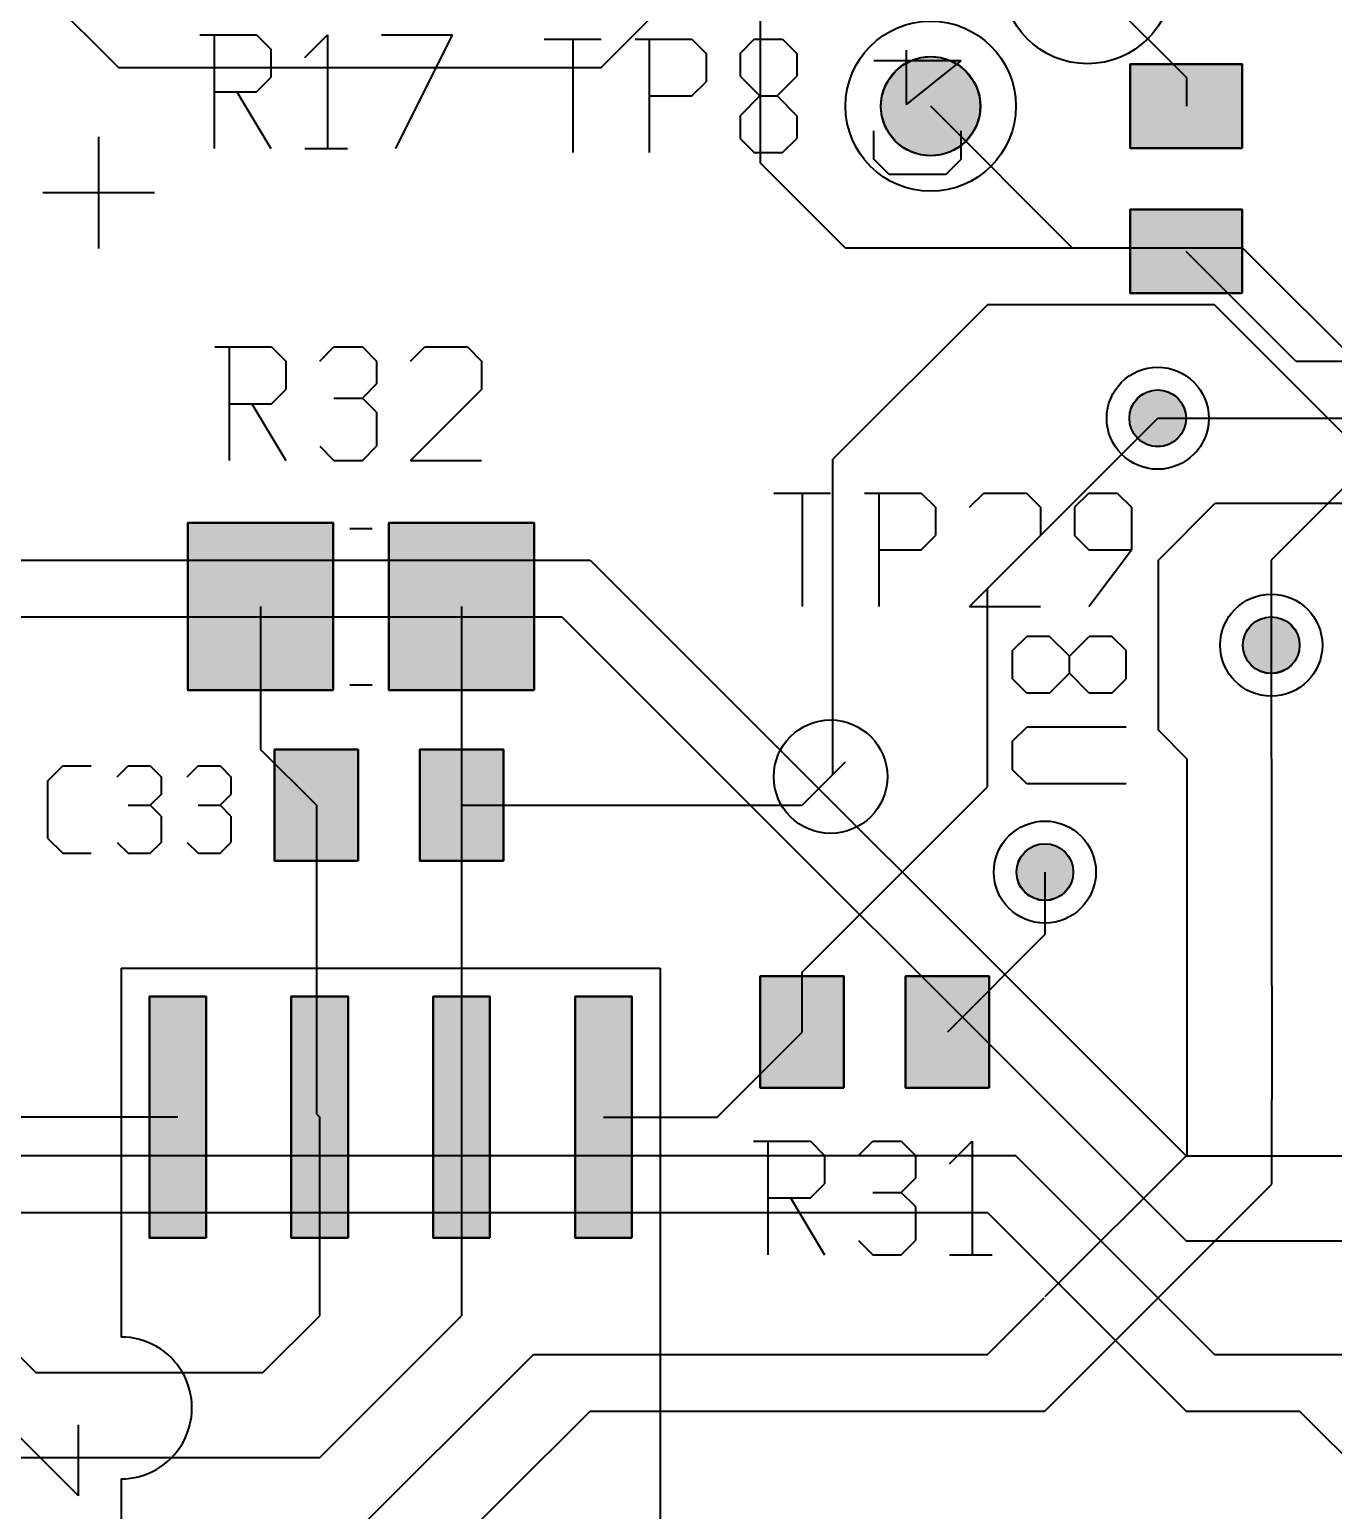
# Model space of a CAD drawing. Header units: millimetres. Extents: x 3 to 131, y 2 to 65.
# Drawn here: x 75.92 to 87.59, y 17.53 to 30.78 of the extents above; entities that cross this region are included whole.
import ezdxf

# ---------------------------------------------------------------- set-up
doc = ezdxf.new("R2010")
doc.units = ezdxf.units.MM
for name, color, linetype in [('bottom_copper', 7, 'Continuous'), ('bottom_silk', 7, 'Continuous'), ('drill_plated', 7, 'Continuous'), ('top_copper', 7, 'Continuous'), ('top_silk', 7, 'Continuous')]:
    doc.layers.add(name, color=color, linetype=linetype)

msp = doc.modelspace()

# ---------------------------------------------------------------- hatches: boundary and pattern name
at = {"layer": 'bottom_copper', "lineweight": 40}
for points in [[(84.422, 30.012), (84.396, 29.928), (84.355, 29.852), (84.3, 29.784), (84.233, 29.729), (84.156, 29.688), (84.073, 29.663), (83.986, 29.654), (83.899, 29.663), (83.816, 29.688), (83.739, 29.729), (83.671, 29.784), (83.616, 29.852), (83.575, 29.928), (83.55, 30.012), (83.541, 30.099), (83.55, 30.185), (83.575, 30.269), (83.616, 30.345), (83.671, 30.413), (83.739, 30.468), (83.816, 30.509), (83.899, 30.534), (83.986, 30.543), (84.073, 30.534), (84.156, 30.509), (84.233, 30.468), (84.3, 30.413), (84.355, 30.345), (84.396, 30.269), (84.422, 30.185), (84.43, 30.099), (84.422, 30.012)], [(86.772, 29.724), (85.772, 29.724), (85.772, 30.474), (86.772, 30.474), (86.772, 29.724)], [(86.772, 28.424), (85.772, 28.424), (85.772, 29.174), (86.772, 29.174), (86.772, 28.424)], [(86.267, 27.255), (86.252, 27.207), (86.229, 27.163), (86.197, 27.125), (86.159, 27.093), (86.115, 27.07), (86.067, 27.055), (86.018, 27.05), (85.968, 27.055), (85.921, 27.07), (85.877, 27.093), (85.838, 27.125), (85.807, 27.163), (85.783, 27.207), (85.769, 27.255), (85.764, 27.305), (85.769, 27.354), (85.783, 27.402), (85.807, 27.446), (85.838, 27.484), (85.877, 27.516), (85.921, 27.539), (85.968, 27.554), (86.018, 27.558), (86.067, 27.554), (86.115, 27.539), (86.159, 27.516), (86.197, 27.484), (86.229, 27.446), (86.252, 27.402), (86.267, 27.354), (86.272, 27.305), (86.267, 27.255)], [(87.283, 25.223), (87.268, 25.175), (87.245, 25.131), (87.213, 25.093), (87.175, 25.061), (87.131, 25.038), (87.083, 25.023), (87.034, 25.018), (86.984, 25.023), (86.937, 25.038), (86.893, 25.061), (86.854, 25.093), (86.823, 25.131), (86.799, 25.175), (86.785, 25.223), (86.78, 25.273), (86.785, 25.322), (86.799, 25.37), (86.823, 25.414), (86.854, 25.452), (86.893, 25.484), (86.937, 25.507), (86.984, 25.522), (87.034, 25.526), (87.083, 25.522), (87.131, 25.507), (87.175, 25.484), (87.213, 25.452), (87.245, 25.414), (87.268, 25.37), (87.283, 25.322), (87.288, 25.273), (87.283, 25.223)], [(85.257, 23.191), (85.243, 23.143), (85.219, 23.099), (85.188, 23.061), (85.149, 23.029), (85.105, 23.006), (85.057, 22.991), (85.008, 22.986), (84.958, 22.991), (84.911, 23.006), (84.867, 23.029), (84.828, 23.061), (84.797, 23.099), (84.773, 23.143), (84.759, 23.191), (84.754, 23.241), (84.759, 23.29), (84.773, 23.338), (84.797, 23.382), (84.828, 23.42), (84.867, 23.452), (84.911, 23.475), (84.958, 23.49), (85.008, 23.494), (85.057, 23.49), (85.105, 23.475), (85.149, 23.452), (85.188, 23.42), (85.219, 23.382), (85.243, 23.338), (85.257, 23.29), (85.262, 23.241), (85.257, 23.191)]]:
    msp.add_hatch(color=7, dxfattribs=at).paths.add_polyline_path(points, flags=0)
at = {"layer": 'drill_plated', "lineweight": 40}
for points in [[(84.422, 30.012), (84.396, 29.928), (84.355, 29.852), (84.3, 29.784), (84.233, 29.729), (84.156, 29.688), (84.073, 29.663), (83.986, 29.654), (83.899, 29.663), (83.816, 29.688), (83.739, 29.729), (83.671, 29.784), (83.616, 29.852), (83.575, 29.928), (83.55, 30.012), (83.541, 30.099), (83.55, 30.185), (83.575, 30.269), (83.616, 30.345), (83.671, 30.413), (83.739, 30.468), (83.816, 30.509), (83.899, 30.534), (83.986, 30.543), (84.073, 30.534), (84.156, 30.509), (84.233, 30.468), (84.3, 30.413), (84.355, 30.345), (84.396, 30.269), (84.422, 30.185), (84.43, 30.099), (84.422, 30.012)], [(86.267, 27.255), (86.252, 27.207), (86.229, 27.163), (86.197, 27.125), (86.159, 27.093), (86.115, 27.07), (86.067, 27.055), (86.018, 27.05), (85.968, 27.055), (85.921, 27.07), (85.877, 27.093), (85.838, 27.125), (85.807, 27.163), (85.783, 27.207), (85.769, 27.255), (85.764, 27.305), (85.769, 27.354), (85.783, 27.402), (85.807, 27.446), (85.838, 27.484), (85.877, 27.516), (85.921, 27.539), (85.968, 27.554), (86.018, 27.558), (86.067, 27.554), (86.115, 27.539), (86.159, 27.516), (86.197, 27.484), (86.229, 27.446), (86.252, 27.402), (86.267, 27.354), (86.272, 27.305), (86.267, 27.255)], [(87.283, 25.223), (87.268, 25.175), (87.245, 25.131), (87.213, 25.093), (87.175, 25.061), (87.131, 25.038), (87.083, 25.023), (87.034, 25.018), (86.984, 25.023), (86.937, 25.038), (86.893, 25.061), (86.854, 25.093), (86.823, 25.131), (86.799, 25.175), (86.785, 25.223), (86.78, 25.273), (86.785, 25.322), (86.799, 25.37), (86.823, 25.414), (86.854, 25.452), (86.893, 25.484), (86.937, 25.507), (86.984, 25.522), (87.034, 25.526), (87.083, 25.522), (87.131, 25.507), (87.175, 25.484), (87.213, 25.452), (87.245, 25.414), (87.268, 25.37), (87.283, 25.322), (87.288, 25.273), (87.283, 25.223)], [(85.257, 23.191), (85.243, 23.143), (85.219, 23.099), (85.188, 23.061), (85.149, 23.029), (85.105, 23.006), (85.057, 22.991), (85.008, 22.986), (84.958, 22.991), (84.911, 23.006), (84.867, 23.029), (84.828, 23.061), (84.797, 23.099), (84.773, 23.143), (84.759, 23.191), (84.754, 23.241), (84.759, 23.29), (84.773, 23.338), (84.797, 23.382), (84.828, 23.42), (84.867, 23.452), (84.911, 23.475), (84.958, 23.49), (85.008, 23.494), (85.057, 23.49), (85.105, 23.475), (85.149, 23.452), (85.188, 23.42), (85.219, 23.382), (85.243, 23.338), (85.257, 23.29), (85.262, 23.241), (85.257, 23.191)]]:
    msp.add_hatch(color=7, dxfattribs=at).paths.add_polyline_path(points, flags=0)
at = {"layer": 'top_copper', "lineweight": 40}
for points in [[(84.422, 30.012), (84.396, 29.928), (84.355, 29.852), (84.3, 29.784), (84.233, 29.729), (84.156, 29.688), (84.073, 29.663), (83.986, 29.654), (83.899, 29.663), (83.816, 29.688), (83.739, 29.729), (83.671, 29.784), (83.616, 29.852), (83.575, 29.928), (83.55, 30.012), (83.541, 30.099), (83.55, 30.185), (83.575, 30.269), (83.616, 30.345), (83.671, 30.413), (83.739, 30.468), (83.816, 30.509), (83.899, 30.534), (83.986, 30.543), (84.073, 30.534), (84.156, 30.509), (84.233, 30.468), (84.3, 30.413), (84.355, 30.345), (84.396, 30.269), (84.422, 30.185), (84.43, 30.099), (84.422, 30.012)], [(86.267, 27.255), (86.252, 27.207), (86.229, 27.163), (86.197, 27.125), (86.159, 27.093), (86.115, 27.07), (86.067, 27.055), (86.018, 27.05), (85.968, 27.055), (85.921, 27.07), (85.877, 27.093), (85.838, 27.125), (85.807, 27.163), (85.783, 27.207), (85.769, 27.255), (85.764, 27.305), (85.769, 27.354), (85.783, 27.402), (85.807, 27.446), (85.838, 27.484), (85.877, 27.516), (85.921, 27.539), (85.968, 27.554), (86.018, 27.558), (86.067, 27.554), (86.115, 27.539), (86.159, 27.516), (86.197, 27.484), (86.229, 27.446), (86.252, 27.402), (86.267, 27.354), (86.272, 27.305), (86.267, 27.255)], [(78.638, 24.869), (77.338, 24.869), (77.338, 26.368), (78.638, 26.368), (78.638, 24.869)], [(80.438, 24.869), (79.138, 24.869), (79.138, 26.368), (80.438, 26.368), (80.438, 24.869)], [(87.283, 25.223), (87.268, 25.175), (87.245, 25.131), (87.213, 25.093), (87.175, 25.061), (87.131, 25.038), (87.083, 25.023), (87.034, 25.018), (86.984, 25.023), (86.937, 25.038), (86.893, 25.061), (86.854, 25.093), (86.823, 25.131), (86.799, 25.175), (86.785, 25.223), (86.78, 25.273), (86.785, 25.322), (86.799, 25.37), (86.823, 25.414), (86.854, 25.452), (86.893, 25.484), (86.937, 25.507), (86.984, 25.522), (87.034, 25.526), (87.083, 25.522), (87.131, 25.507), (87.175, 25.484), (87.213, 25.452), (87.245, 25.414), (87.268, 25.37), (87.283, 25.322), (87.288, 25.273), (87.283, 25.223)], [(78.862, 23.341), (78.113, 23.341), (78.113, 24.34), (78.862, 24.34), (78.862, 23.341)], [(80.162, 23.341), (79.413, 23.341), (79.413, 24.34), (80.162, 24.34), (80.162, 23.341)], [(85.257, 23.191), (85.243, 23.143), (85.219, 23.099), (85.188, 23.061), (85.149, 23.029), (85.105, 23.006), (85.057, 22.991), (85.008, 22.986), (84.958, 22.991), (84.911, 23.006), (84.867, 23.029), (84.828, 23.061), (84.797, 23.099), (84.773, 23.143), (84.759, 23.191), (84.754, 23.241), (84.759, 23.29), (84.773, 23.338), (84.797, 23.382), (84.828, 23.42), (84.867, 23.452), (84.911, 23.475), (84.958, 23.49), (85.008, 23.494), (85.057, 23.49), (85.105, 23.475), (85.149, 23.452), (85.188, 23.42), (85.219, 23.382), (85.243, 23.338), (85.257, 23.29), (85.262, 23.241), (85.257, 23.191)], [(83.21, 21.309), (82.461, 21.309), (82.461, 22.308), (83.21, 22.308), (83.21, 21.309)], [(84.51, 21.309), (83.761, 21.309), (83.761, 22.308), (84.51, 22.308), (84.51, 21.309)], [(77.502, 19.967), (76.994, 19.967), (76.994, 22.126), (77.502, 22.126), (77.502, 19.967)], [(78.772, 19.967), (78.264, 19.967), (78.264, 22.126), (78.772, 22.126), (78.772, 19.967)], [(80.042, 19.967), (79.534, 19.967), (79.534, 22.126), (80.042, 22.126), (80.042, 19.967)], [(81.312, 19.967), (80.804, 19.967), (80.804, 22.126), (81.312, 22.126), (81.312, 19.967)]]:
    msp.add_hatch(color=7, dxfattribs=at).paths.add_polyline_path(points, flags=0)

# ---------------------------------------------------------------- linework, layer by layer
at = {"layer": 'bottom_copper', "color": 7, "lineweight": 40}
for p, q in [((86.278, 30.352), (85.389, 31.241)), ((85.772, 30.474), (85.772, 29.724)), ((86.772, 30.474), (85.772, 30.474)), ((86.772, 29.724), (86.772, 30.474)), ((86.278, 30.099), (86.278, 30.352)), ((85.256, 28.828), (83.986, 30.099)), ((85.772, 29.724), (86.772, 29.724)), ((85.772, 29.174), (85.772, 28.424)), ((86.772, 29.174), (85.772, 29.174)), ((86.772, 28.424), (86.772, 29.174)), ((86.242, 28.828), (85.256, 28.828)), ((87.258, 27.812), (86.272, 28.799)), ((85.772, 28.424), (86.772, 28.424)), ((90.336, 27.812), (87.258, 27.812)), ((86.018, 27.305), (96.178, 27.305)), ((87.796, 26.797), (87.034, 26.035)), ((62.396, 26.035), (80.938, 26.035)), ((80.938, 26.035), (86.272, 20.701)), ((87.034, 26.035), (87.034, 25.273)), ((63.158, 25.526), (80.684, 25.526)), ((80.684, 25.526), (86.272, 19.939)), ((84.748, 20.701), (68.492, 20.701)), ((86.526, 18.922), (84.748, 20.701)), ((86.272, 20.701), (90.082, 20.701)), ((68.746, 20.192), (84.494, 20.192)), ((84.494, 20.192), (86.272, 18.415)), ((86.272, 19.939), (91.352, 19.939)), ((86.526, 18.922), (88.304, 18.922)), ((86.272, 18.415), (87.288, 18.415)), ((87.288, 18.415), (88.05, 17.652))]:
    msp.add_line(p, q, dxfattribs=at)
for points in [[(84.422, 30.012), (84.396, 29.928), (84.355, 29.852), (84.3, 29.784), (84.233, 29.729), (84.156, 29.688), (84.073, 29.663), (83.986, 29.654), (83.899, 29.663), (83.816, 29.688), (83.739, 29.729), (83.671, 29.784), (83.616, 29.852), (83.575, 29.928), (83.55, 30.012), (83.541, 30.099), (83.55, 30.185), (83.575, 30.269), (83.616, 30.345), (83.671, 30.413), (83.739, 30.468), (83.816, 30.509), (83.899, 30.534), (83.986, 30.543), (84.073, 30.534), (84.156, 30.509), (84.233, 30.468), (84.3, 30.413), (84.355, 30.345), (84.396, 30.269), (84.422, 30.185), (84.43, 30.099), (84.422, 30.012)], [(86.772, 29.724), (85.772, 29.724), (85.772, 30.474), (86.772, 30.474), (86.772, 29.724)], [(86.772, 28.424), (85.772, 28.424), (85.772, 29.174), (86.772, 29.174), (86.772, 28.424)], [(86.267, 27.255), (86.252, 27.207), (86.229, 27.163), (86.197, 27.125), (86.159, 27.093), (86.115, 27.07), (86.067, 27.055), (86.018, 27.05), (85.968, 27.055), (85.921, 27.07), (85.877, 27.093), (85.838, 27.125), (85.807, 27.163), (85.783, 27.207), (85.769, 27.255), (85.764, 27.305), (85.769, 27.354), (85.783, 27.402), (85.807, 27.446), (85.838, 27.484), (85.877, 27.516), (85.921, 27.539), (85.968, 27.554), (86.018, 27.558), (86.067, 27.554), (86.115, 27.539), (86.159, 27.516), (86.197, 27.484), (86.229, 27.446), (86.252, 27.402), (86.267, 27.354), (86.272, 27.305), (86.267, 27.255)], [(87.283, 25.223), (87.268, 25.175), (87.245, 25.131), (87.213, 25.093), (87.175, 25.061), (87.131, 25.038), (87.083, 25.023), (87.034, 25.018), (86.984, 25.023), (86.937, 25.038), (86.893, 25.061), (86.854, 25.093), (86.823, 25.131), (86.799, 25.175), (86.785, 25.223), (86.78, 25.273), (86.785, 25.322), (86.799, 25.37), (86.823, 25.414), (86.854, 25.452), (86.893, 25.484), (86.937, 25.507), (86.984, 25.522), (87.034, 25.526), (87.083, 25.522), (87.131, 25.507), (87.175, 25.484), (87.213, 25.452), (87.245, 25.414), (87.268, 25.37), (87.283, 25.322), (87.288, 25.273), (87.283, 25.223)], [(85.257, 23.191), (85.243, 23.143), (85.219, 23.099), (85.188, 23.061), (85.149, 23.029), (85.105, 23.006), (85.057, 22.991), (85.008, 22.986), (84.958, 22.991), (84.911, 23.006), (84.867, 23.029), (84.828, 23.061), (84.797, 23.099), (84.773, 23.143), (84.759, 23.191), (84.754, 23.241), (84.759, 23.29), (84.773, 23.338), (84.797, 23.382), (84.828, 23.42), (84.867, 23.452), (84.911, 23.475), (84.958, 23.49), (85.008, 23.494), (85.057, 23.49), (85.105, 23.475), (85.149, 23.452), (85.188, 23.42), (85.219, 23.382), (85.243, 23.338), (85.257, 23.29), (85.262, 23.241), (85.257, 23.191)]]:
    msp.add_lwpolyline(points, close=True, dxfattribs=at)
for centre, major_axis in [((85.389, 31.241), (0.762, 0)), ((83.986, 30.099), (0.762, 0)), ((83.986, 30.099), (0.445, 0)), ((86.018, 27.305), (0.457, 0)), ((86.018, 27.305), (0.254, 0)), ((87.034, 25.273), (0.457, 0)), ((87.034, 25.273), (0.254, 0)), ((85.008, 23.241), (0.457, 0)), ((85.008, 23.241), (0.254, 0))]:
    msp.add_ellipse(centre, major_axis=major_axis, ratio=1, dxfattribs=at)
at = {"layer": 'bottom_silk', "color": 7, "lineweight": 40}
for p, q in [((84.26, 30.504), (83.478, 30.504)), ((83.771, 30.113), (83.771, 30.602)), ((83.771, 30.113), (84.26, 30.504)), ((83.478, 29.624), (83.478, 29.878)), ((84.26, 29.624), (84.26, 29.878)), ((83.615, 29.487), (83.478, 29.624)), ((84.123, 29.487), (84.26, 29.624)), ((84.123, 29.487), (83.615, 29.487)), ((84.719, 25.225), (84.846, 25.352)), ((85.049, 25.352), (84.846, 25.352)), ((85.227, 25.174), (85.049, 25.352)), ((85.227, 25.174), (85.405, 25.352)), ((85.608, 25.352), (85.405, 25.352)), ((85.735, 25.225), (85.608, 25.352)), ((84.719, 24.971), (84.719, 25.225)), ((85.735, 24.971), (85.735, 25.225)), ((85.227, 25.022), (85.227, 25.174)), ((84.846, 24.844), (84.719, 24.971)), ((85.049, 24.844), (85.227, 25.022)), ((85.405, 24.844), (85.227, 25.022)), ((85.608, 24.844), (85.735, 24.971)), ((85.049, 24.844), (84.846, 24.844)), ((85.608, 24.844), (85.405, 24.844)), ((84.719, 24.412), (84.846, 24.539)), ((85.735, 24.539), (84.846, 24.539)), ((84.719, 24.158), (84.719, 24.412)), ((84.846, 24.031), (84.719, 24.158)), ((85.735, 24.031), (84.846, 24.031))]:
    msp.add_line(p, q, dxfattribs=at)
at = {"layer": 'drill_plated', "color": 7, "lineweight": 40}
for points in [[(84.422, 30.012), (84.396, 29.928), (84.355, 29.852), (84.3, 29.784), (84.233, 29.729), (84.156, 29.688), (84.073, 29.663), (83.986, 29.654), (83.899, 29.663), (83.816, 29.688), (83.739, 29.729), (83.671, 29.784), (83.616, 29.852), (83.575, 29.928), (83.55, 30.012), (83.541, 30.099), (83.55, 30.185), (83.575, 30.269), (83.616, 30.345), (83.671, 30.413), (83.739, 30.468), (83.816, 30.509), (83.899, 30.534), (83.986, 30.543), (84.073, 30.534), (84.156, 30.509), (84.233, 30.468), (84.3, 30.413), (84.355, 30.345), (84.396, 30.269), (84.422, 30.185), (84.43, 30.099), (84.422, 30.012)], [(86.267, 27.255), (86.252, 27.207), (86.229, 27.163), (86.197, 27.125), (86.159, 27.093), (86.115, 27.07), (86.067, 27.055), (86.018, 27.05), (85.968, 27.055), (85.921, 27.07), (85.877, 27.093), (85.838, 27.125), (85.807, 27.163), (85.783, 27.207), (85.769, 27.255), (85.764, 27.305), (85.769, 27.354), (85.783, 27.402), (85.807, 27.446), (85.838, 27.484), (85.877, 27.516), (85.921, 27.539), (85.968, 27.554), (86.018, 27.558), (86.067, 27.554), (86.115, 27.539), (86.159, 27.516), (86.197, 27.484), (86.229, 27.446), (86.252, 27.402), (86.267, 27.354), (86.272, 27.305), (86.267, 27.255)], [(87.283, 25.223), (87.268, 25.175), (87.245, 25.131), (87.213, 25.093), (87.175, 25.061), (87.131, 25.038), (87.083, 25.023), (87.034, 25.018), (86.984, 25.023), (86.937, 25.038), (86.893, 25.061), (86.854, 25.093), (86.823, 25.131), (86.799, 25.175), (86.785, 25.223), (86.78, 25.273), (86.785, 25.322), (86.799, 25.37), (86.823, 25.414), (86.854, 25.452), (86.893, 25.484), (86.937, 25.507), (86.984, 25.522), (87.034, 25.526), (87.083, 25.522), (87.131, 25.507), (87.175, 25.484), (87.213, 25.452), (87.245, 25.414), (87.268, 25.37), (87.283, 25.322), (87.288, 25.273), (87.283, 25.223)], [(85.257, 23.191), (85.243, 23.143), (85.219, 23.099), (85.188, 23.061), (85.149, 23.029), (85.105, 23.006), (85.057, 22.991), (85.008, 22.986), (84.958, 22.991), (84.911, 23.006), (84.867, 23.029), (84.828, 23.061), (84.797, 23.099), (84.773, 23.143), (84.759, 23.191), (84.754, 23.241), (84.759, 23.29), (84.773, 23.338), (84.797, 23.382), (84.828, 23.42), (84.867, 23.452), (84.911, 23.475), (84.958, 23.49), (85.008, 23.494), (85.057, 23.49), (85.105, 23.475), (85.149, 23.452), (85.188, 23.42), (85.219, 23.382), (85.243, 23.338), (85.257, 23.29), (85.262, 23.241), (85.257, 23.191)]]:
    msp.add_lwpolyline(points, close=True, dxfattribs=at)
for centre, major_axis in [((83.986, 30.099), (0.445, 0)), ((86.018, 27.305), (0.254, 0)), ((87.034, 25.273), (0.254, 0)), ((85.008, 23.241), (0.254, 0))]:
    msp.add_ellipse(centre, major_axis=major_axis, ratio=1, dxfattribs=at)
at = {"layer": 'top_copper', "color": 7, "lineweight": 40}
for p, q in [((75.448, 31.715), (76.718, 30.445)), ((81.036, 30.445), (82.306, 31.715)), ((82.462, 29.59), (82.462, 31.559)), ((76.718, 30.445), (81.036, 30.445)), ((83.224, 28.828), (82.462, 29.59)), ((86.78, 28.828), (83.224, 28.828)), ((88.05, 27.558), (86.78, 28.828)), ((84.494, 28.32), (83.111, 26.938)), ((86.526, 28.32), (84.494, 28.32)), ((87.796, 27.05), (86.526, 28.32)), ((84.494, 25.78), (86.018, 27.305)), ((83.111, 24.116), (83.111, 26.938)), ((86.024, 26.035), (86.532, 26.543)), ((86.532, 26.543), (86.786, 26.543)), ((86.78, 26.543), (103.036, 26.543)), ((78.638, 26.368), (77.338, 26.368)), ((77.338, 26.368), (77.338, 24.869)), ((78.638, 24.869), (78.638, 26.368)), ((80.438, 26.368), (79.138, 26.368)), ((79.138, 26.368), (79.138, 24.869)), ((80.438, 24.869), (80.438, 26.368)), ((86.024, 24.511), (86.024, 26.035)), ((84.494, 24.003), (84.494, 25.78)), ((77.988, 25.619), (77.988, 24.34)), ((79.788, 25.619), (79.788, 19.269)), ((87.034, 25.273), (87.04, 21.209)), ((77.338, 24.869), (78.638, 24.869)), ((79.138, 24.869), (80.438, 24.869)), ((86.278, 24.256), (86.024, 24.511)), ((77.988, 24.34), (78.488, 23.841)), ((78.862, 24.34), (78.113, 24.34)), ((78.113, 24.34), (78.113, 23.341)), ((78.862, 23.341), (78.862, 24.34)), ((80.162, 24.34), (79.413, 24.34)), ((79.413, 24.34), (79.413, 23.341)), ((80.162, 23.341), (80.162, 24.34)), ((82.836, 23.841), (83.224, 24.229)), ((86.278, 24.256), (86.278, 20.707)), ((82.836, 22.345), (84.494, 24.003)), ((78.488, 23.841), (78.488, 21.077)), ((79.788, 23.841), (82.836, 23.841)), ((78.113, 23.341), (78.862, 23.341)), ((79.413, 23.341), (80.162, 23.341)), ((85.008, 23.241), (85.008, 22.681)), ((85.008, 22.681), (84.136, 21.809)), ((83.21, 22.308), (82.461, 22.308)), ((82.461, 22.308), (82.461, 21.309)), ((82.836, 21.809), (82.836, 22.345)), ((83.21, 21.309), (83.21, 22.308)), ((84.51, 22.308), (83.761, 22.308)), ((83.761, 22.308), (83.761, 21.309)), ((84.51, 21.309), (84.51, 22.308)), ((77.502, 22.126), (76.994, 22.126)), ((76.994, 22.126), (76.994, 19.967)), ((77.502, 19.967), (77.502, 22.126)), ((78.772, 22.126), (78.264, 22.126)), ((78.264, 22.126), (78.264, 19.967)), ((78.772, 19.967), (78.772, 22.126)), ((80.042, 22.126), (79.534, 22.126)), ((79.534, 22.126), (79.534, 19.967)), ((80.042, 19.967), (80.042, 22.126)), ((81.312, 22.126), (80.804, 22.126)), ((80.804, 22.126), (80.804, 19.967)), ((81.312, 19.967), (81.312, 22.126)), ((82.074, 21.047), (82.836, 21.809)), ((82.461, 21.309), (83.21, 21.309)), ((83.761, 21.309), (84.51, 21.309)), ((87.04, 20.447), (87.04, 21.209)), ((77.248, 21.047), (75.44, 21.047)), ((78.488, 21.077), (78.518, 21.047)), ((78.518, 19.269), (78.518, 21.047)), ((81.058, 21.047), (82.074, 21.047)), ((86.278, 20.707), (85.008, 19.437)), ((85.008, 18.415), (87.04, 20.447)), ((74.581, 20.158), (75.978, 18.761)), ((76.994, 19.967), (77.502, 19.967)), ((78.264, 19.967), (78.772, 19.967)), ((79.534, 19.967), (80.042, 19.967)), ((80.804, 19.967), (81.312, 19.967)), ((84.494, 18.922), (85.002, 19.43)), ((78.01, 18.761), (78.518, 19.269)), ((78.518, 17.999), (79.788, 19.269)), ((78.518, 17.011), (80.43, 18.922)), ((80.43, 18.922), (84.494, 18.922)), ((75.978, 18.761), (78.01, 18.761)), ((80.176, 17.652), (80.938, 18.415)), ((80.938, 18.415), (85.008, 18.415)), ((75.47, 17.999), (78.518, 17.999)), ((79.788, 17.265), (80.176, 17.652))]:
    msp.add_line(p, q, dxfattribs=at)
for points in [[(84.422, 30.012), (84.396, 29.928), (84.355, 29.852), (84.3, 29.784), (84.233, 29.729), (84.156, 29.688), (84.073, 29.663), (83.986, 29.654), (83.899, 29.663), (83.816, 29.688), (83.739, 29.729), (83.671, 29.784), (83.616, 29.852), (83.575, 29.928), (83.55, 30.012), (83.541, 30.099), (83.55, 30.185), (83.575, 30.269), (83.616, 30.345), (83.671, 30.413), (83.739, 30.468), (83.816, 30.509), (83.899, 30.534), (83.986, 30.543), (84.073, 30.534), (84.156, 30.509), (84.233, 30.468), (84.3, 30.413), (84.355, 30.345), (84.396, 30.269), (84.422, 30.185), (84.43, 30.099), (84.422, 30.012)], [(86.267, 27.255), (86.252, 27.207), (86.229, 27.163), (86.197, 27.125), (86.159, 27.093), (86.115, 27.07), (86.067, 27.055), (86.018, 27.05), (85.968, 27.055), (85.921, 27.07), (85.877, 27.093), (85.838, 27.125), (85.807, 27.163), (85.783, 27.207), (85.769, 27.255), (85.764, 27.305), (85.769, 27.354), (85.783, 27.402), (85.807, 27.446), (85.838, 27.484), (85.877, 27.516), (85.921, 27.539), (85.968, 27.554), (86.018, 27.558), (86.067, 27.554), (86.115, 27.539), (86.159, 27.516), (86.197, 27.484), (86.229, 27.446), (86.252, 27.402), (86.267, 27.354), (86.272, 27.305), (86.267, 27.255)], [(78.638, 24.869), (77.338, 24.869), (77.338, 26.368), (78.638, 26.368), (78.638, 24.869)], [(80.438, 24.869), (79.138, 24.869), (79.138, 26.368), (80.438, 26.368), (80.438, 24.869)], [(87.283, 25.223), (87.268, 25.175), (87.245, 25.131), (87.213, 25.093), (87.175, 25.061), (87.131, 25.038), (87.083, 25.023), (87.034, 25.018), (86.984, 25.023), (86.937, 25.038), (86.893, 25.061), (86.854, 25.093), (86.823, 25.131), (86.799, 25.175), (86.785, 25.223), (86.78, 25.273), (86.785, 25.322), (86.799, 25.37), (86.823, 25.414), (86.854, 25.452), (86.893, 25.484), (86.937, 25.507), (86.984, 25.522), (87.034, 25.526), (87.083, 25.522), (87.131, 25.507), (87.175, 25.484), (87.213, 25.452), (87.245, 25.414), (87.268, 25.37), (87.283, 25.322), (87.288, 25.273), (87.283, 25.223)], [(78.862, 23.341), (78.113, 23.341), (78.113, 24.34), (78.862, 24.34), (78.862, 23.341)], [(80.162, 23.341), (79.413, 23.341), (79.413, 24.34), (80.162, 24.34), (80.162, 23.341)], [(85.257, 23.191), (85.243, 23.143), (85.219, 23.099), (85.188, 23.061), (85.149, 23.029), (85.105, 23.006), (85.057, 22.991), (85.008, 22.986), (84.958, 22.991), (84.911, 23.006), (84.867, 23.029), (84.828, 23.061), (84.797, 23.099), (84.773, 23.143), (84.759, 23.191), (84.754, 23.241), (84.759, 23.29), (84.773, 23.338), (84.797, 23.382), (84.828, 23.42), (84.867, 23.452), (84.911, 23.475), (84.958, 23.49), (85.008, 23.494), (85.057, 23.49), (85.105, 23.475), (85.149, 23.452), (85.188, 23.42), (85.219, 23.382), (85.243, 23.338), (85.257, 23.29), (85.262, 23.241), (85.257, 23.191)], [(83.21, 21.309), (82.461, 21.309), (82.461, 22.308), (83.21, 22.308), (83.21, 21.309)], [(84.51, 21.309), (83.761, 21.309), (83.761, 22.308), (84.51, 22.308), (84.51, 21.309)], [(77.502, 19.967), (76.994, 19.967), (76.994, 22.126), (77.502, 22.126), (77.502, 19.967)], [(78.772, 19.967), (78.264, 19.967), (78.264, 22.126), (78.772, 22.126), (78.772, 19.967)], [(80.042, 19.967), (79.534, 19.967), (79.534, 22.126), (80.042, 22.126), (80.042, 19.967)], [(81.312, 19.967), (80.804, 19.967), (80.804, 22.126), (81.312, 22.126), (81.312, 19.967)]]:
    msp.add_lwpolyline(points, close=True, dxfattribs=at)
for centre, major_axis in [((85.389, 31.241), (0.762, 0)), ((83.986, 30.099), (0.762, 0)), ((83.986, 30.099), (0.445, 0)), ((86.018, 27.305), (0.457, 0)), ((86.018, 27.305), (0.254, 0)), ((87.034, 25.273), (0.457, 0)), ((87.034, 25.273), (0.254, 0)), ((83.09, 24.095), (0.508, 0)), ((85.008, 23.241), (0.457, 0)), ((85.008, 23.241), (0.254, 0))]:
    msp.add_ellipse(centre, major_axis=major_axis, ratio=1, dxfattribs=at)
at = {"layer": 'top_silk', "color": 7, "lineweight": 40}
for p, q in [((77.446, 30.737), (77.954, 30.737)), ((77.573, 30.737), (77.573, 29.721)), ((77.954, 30.737), (78.081, 30.61)), ((78.386, 30.534), (78.589, 30.737)), ((78.589, 30.737), (78.589, 29.721)), ((79.071, 30.737), (79.706, 30.737)), ((79.198, 29.721), (79.706, 30.737)), ((80.528, 30.699), (81.036, 30.699)), ((80.782, 30.699), (80.782, 29.683)), ((81.341, 30.699), (81.849, 30.699)), ((81.468, 30.699), (81.468, 29.683)), ((81.849, 30.699), (81.976, 30.572)), ((82.28, 30.572), (82.407, 30.699)), ((82.407, 30.699), (82.661, 30.699)), ((82.661, 30.699), (82.788, 30.572)), ((78.081, 30.61), (78.081, 30.356)), ((81.976, 30.572), (81.976, 30.318)), ((82.28, 30.572), (82.28, 30.368)), ((82.788, 30.572), (82.788, 30.368)), ((82.28, 30.368), (82.458, 30.191)), ((82.611, 30.191), (82.788, 30.368)), ((77.954, 30.229), (78.081, 30.356)), ((81.849, 30.191), (81.976, 30.318)), ((77.573, 30.229), (77.954, 30.229)), ((77.776, 30.229), (78.081, 29.721)), ((81.468, 30.191), (81.849, 30.191)), ((82.28, 30.013), (82.458, 30.191)), ((82.458, 30.191), (82.611, 30.191)), ((82.611, 30.191), (82.788, 30.013)), ((82.28, 30.013), (82.28, 29.81)), ((82.788, 30.013), (82.788, 29.81)), ((76.54, 29.826), (76.54, 28.826)), ((78.386, 29.721), (78.767, 29.721)), ((82.28, 29.81), (82.407, 29.683)), ((82.661, 29.683), (82.788, 29.81)), ((82.407, 29.683), (82.661, 29.683)), ((76.04, 29.326), (77.04, 29.326)), ((77.58, 27.943), (78.088, 27.943)), ((77.707, 27.943), (77.707, 26.927)), ((78.088, 27.943), (78.215, 27.816)), ((78.519, 27.816), (78.646, 27.943)), ((78.646, 27.943), (78.9, 27.943)), ((78.9, 27.943), (79.027, 27.816)), ((79.332, 27.816), (79.459, 27.943)), ((79.459, 27.943), (79.84, 27.943)), ((79.84, 27.943), (79.967, 27.816)), ((78.215, 27.816), (78.215, 27.562)), ((79.027, 27.816), (79.027, 27.613)), ((79.967, 27.816), (79.967, 27.562)), ((79.027, 27.613), (78.9, 27.485)), ((78.088, 27.435), (78.215, 27.562)), ((78.646, 27.485), (78.9, 27.485)), ((79.027, 27.358), (78.9, 27.485)), ((79.332, 26.927), (79.967, 27.562)), ((77.707, 27.435), (78.088, 27.435)), ((77.91, 27.435), (78.215, 26.927)), ((79.027, 27.358), (79.027, 27.054)), ((78.519, 27.054), (78.646, 26.927)), ((78.9, 26.927), (79.027, 27.054)), ((78.646, 26.927), (78.9, 26.927)), ((79.332, 26.927), (79.967, 26.927)), ((82.582, 26.635), (83.09, 26.635)), ((82.836, 26.635), (82.836, 25.619)), ((83.394, 26.635), (83.902, 26.635)), ((83.521, 26.635), (83.521, 25.619)), ((83.902, 26.635), (84.029, 26.508)), ((84.334, 26.508), (84.461, 26.635)), ((84.461, 26.635), (84.842, 26.635)), ((84.842, 26.635), (84.969, 26.508)), ((85.274, 26.508), (85.401, 26.635)), ((85.401, 26.635), (85.655, 26.635)), ((85.655, 26.635), (85.782, 26.508)), ((84.029, 26.508), (84.029, 26.254)), ((84.969, 26.508), (84.969, 26.254)), ((85.274, 26.508), (85.274, 26.254)), ((85.782, 26.508), (85.782, 26.127)), ((78.788, 26.318), (78.987, 26.318)), ((83.902, 26.127), (84.029, 26.254)), ((84.334, 25.619), (84.969, 26.254)), ((85.274, 26.254), (85.401, 26.127)), ((83.521, 26.127), (83.902, 26.127)), ((85.401, 25.619), (85.782, 26.127)), ((85.401, 26.127), (85.782, 26.127)), ((84.334, 25.619), (84.969, 25.619)), ((78.788, 24.919), (78.987, 24.919)), ((76.082, 24.054), (76.218, 24.191)), ((76.218, 24.191), (76.473, 24.191)), ((76.707, 24.093), (76.805, 24.191)), ((76.805, 24.191), (77.001, 24.191)), ((77.001, 24.191), (77.099, 24.093)), ((77.333, 24.093), (77.431, 24.191)), ((77.431, 24.191), (77.627, 24.191)), ((77.627, 24.191), (77.724, 24.093)), ((76.082, 24.054), (76.082, 23.546)), ((77.099, 24.093), (77.099, 23.937)), ((77.724, 24.093), (77.724, 23.937)), ((77.099, 23.937), (77.001, 23.839)), ((77.724, 23.937), (77.627, 23.839)), ((76.805, 23.839), (77.001, 23.839)), ((77.099, 23.741), (77.001, 23.839)), ((77.099, 23.741), (77.099, 23.507)), ((77.431, 23.839), (77.627, 23.839)), ((77.724, 23.741), (77.627, 23.839)), ((77.724, 23.741), (77.724, 23.507)), ((76.082, 23.546), (76.218, 23.409)), ((76.707, 23.507), (76.805, 23.409)), ((77.001, 23.409), (77.099, 23.507)), ((77.333, 23.507), (77.431, 23.409)), ((77.627, 23.409), (77.724, 23.507)), ((76.218, 23.409), (76.473, 23.409)), ((76.805, 23.409), (77.001, 23.409)), ((77.431, 23.409), (77.627, 23.409)), ((76.74, 22.38), (76.74, 19.078)), ((76.74, 22.38), (81.566, 22.38)), ((81.566, 22.38), (81.566, 14.506)), ((82.401, 20.831), (82.909, 20.831)), ((82.528, 20.831), (82.528, 19.815)), ((82.909, 20.831), (83.037, 20.704)), ((83.341, 20.704), (83.468, 20.831)), ((83.468, 20.831), (83.722, 20.831)), ((83.722, 20.831), (83.849, 20.704)), ((84.154, 20.628), (84.357, 20.831)), ((84.357, 20.831), (84.357, 19.815)), ((83.037, 20.704), (83.037, 20.45)), ((83.849, 20.704), (83.849, 20.5)), ((82.909, 20.323), (83.037, 20.45)), ((83.849, 20.5), (83.722, 20.373)), ((82.528, 20.323), (82.909, 20.323)), ((82.732, 20.323), (83.037, 19.815)), ((83.468, 20.373), (83.722, 20.373)), ((83.849, 20.247), (83.722, 20.373)), ((83.849, 20.247), (83.849, 19.942)), ((83.341, 19.942), (83.468, 19.815)), ((83.722, 19.815), (83.849, 19.942)), ((83.468, 19.815), (83.722, 19.815)), ((84.154, 19.815), (84.535, 19.815)), ((76.359, 17.656), (75.724, 18.291)), ((76.359, 17.656), (76.359, 18.291)), ((76.74, 17.808), (76.74, 14.506))]:
    msp.add_line(p, q, dxfattribs=at)
msp.add_ellipse((76.74, 18.443), major_axis=(0.635, 0), ratio=1, start_param=4.712389, end_param=7.853982, dxfattribs=at)

doc.saveas('drawing.dxf')
